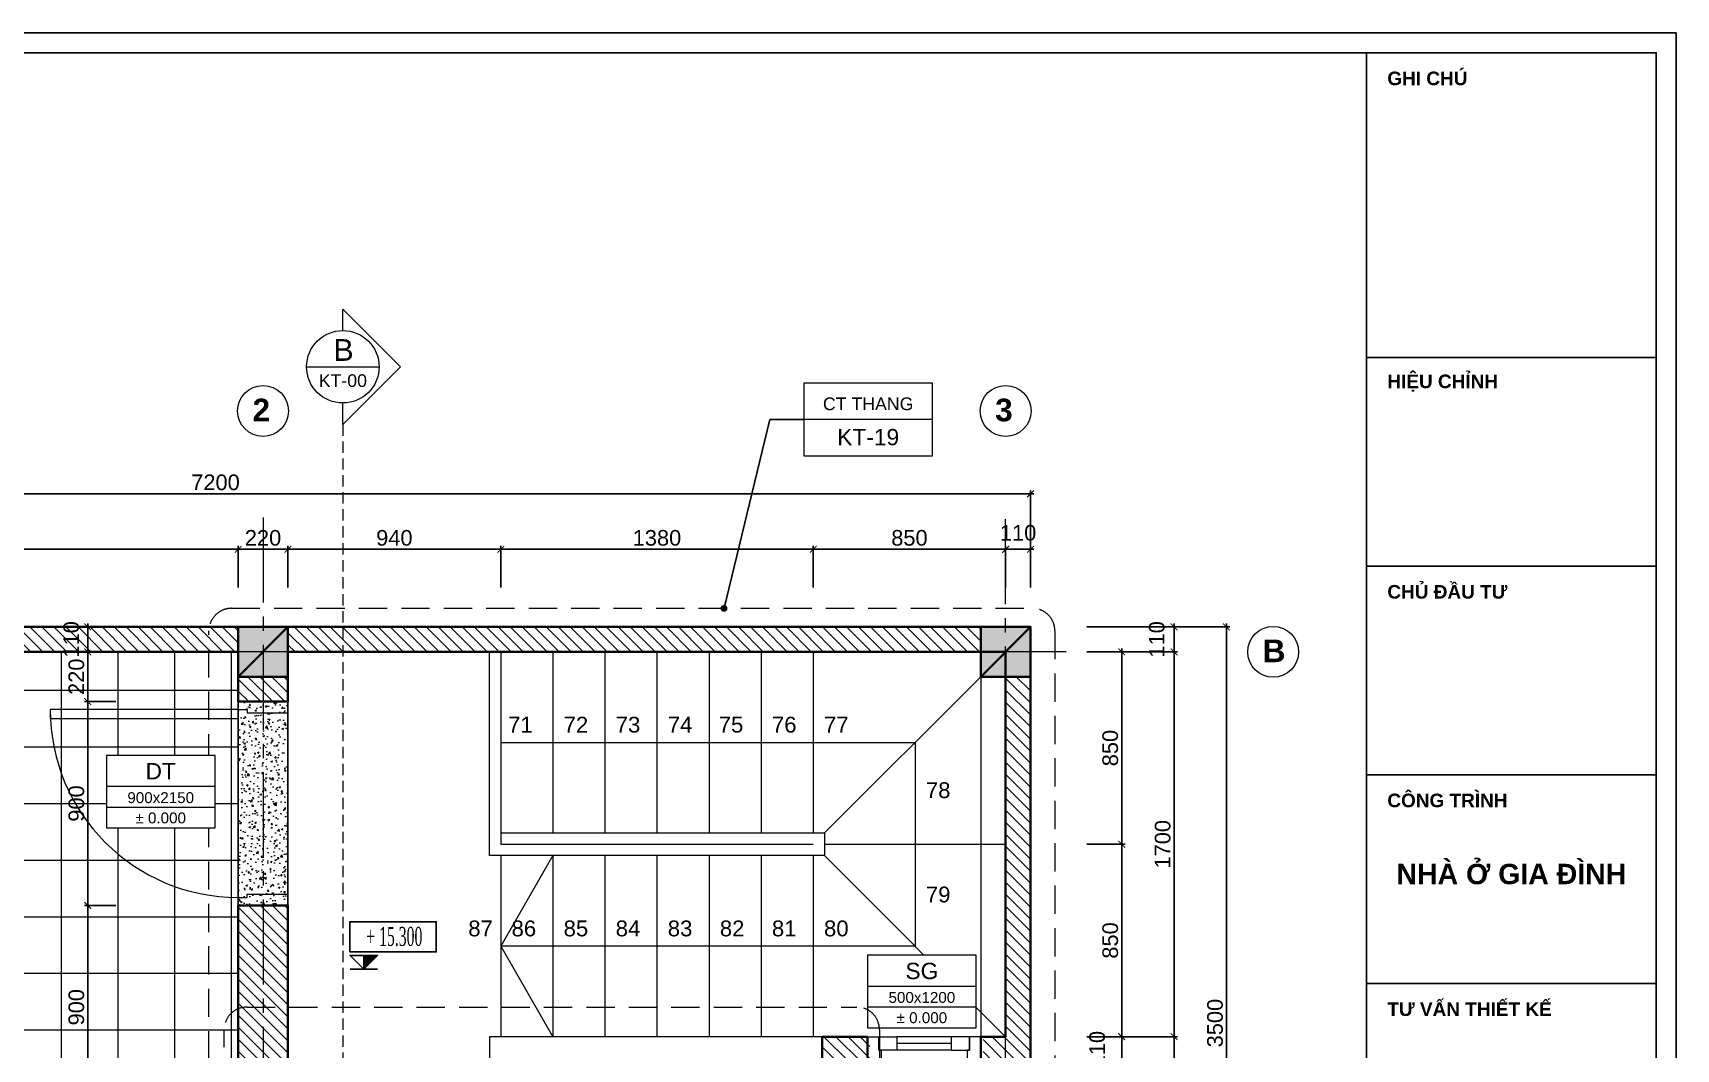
# Model space of a CAD drawing. Header units: millimetres. Extents: x 522695 to 636011, y 461124 to 505319.
# Drawn here: x 579519 to 586777, y 465545 to 470034 of the extents above; entities that cross this region are included whole.
import ezdxf
from ezdxf.enums import TextEntityAlignment as Align

# ---------------------------------------------------------------- set-up
doc = ezdxf.new("R2010")
doc.units = ezdxf.units.MM
doc.header["$LTSCALE"] = 500
doc.header["$MEASUREMENT"] = 0
doc.linetypes.add('CENTER2', pattern=[1.125, 0.75, -0.125, 0.125, -0.125])
doc.linetypes.add('DASHED2', pattern=[0.375, 0.25, -0.125])
doc.layers.get('0').update_dxf_attribs({"linetype": 'CONTINUOUS'})
doc.layers.get('DEFPOINTS').update_dxf_attribs({"color": 250, "linetype": 'CONTINUOUS'})
for name, color, linetype, lineweight in [('DH_CAT', 3, 'CONTINUOUS', 35), ('DH_HATCH', 250, 'CONTINUOUS', 5), ('DH_KHUAT', 149, 'DASHED2', 9), ('DH_KTHUOC', 8, 'CONTINUOUS', 5), ('DH_NOITHAT', 252, 'CONTINUOUS', 9), ('DH_TEXT', 4, 'CONTINUOUS', 13), ('DH_THAY', 4, 'CONTINUOUS', 13), ('DH_TRUC', 251, 'CENTER2', 5), ('TEXT', 3, 'CONTINUOUS', 25)]:
    doc.layers.add(name, color=color, linetype=linetype, lineweight=lineweight)
doc.layers.add('E_Thay', color=33, linetype='CONTINUOUS')
doc.layers.add('IN', color=5, linetype='CONTINUOUS')
doc.styles.add('arial', font='arial.ttf')
doc.styles.add('DH_ARIAL_B', font='arialbd.ttf')
doc.styles.add('DH_KITHUOC', font='arial.ttf')
doc.styles.add('ROMANSssss', font='vntimeh.shx', dxfattribs={"width": 0.55})
doc.dimstyles.new('DH_100s', dxfattribs={"dimtxt": 230, "dimasz": 100, "dimexe": 50, "dimexo": 0, "dimgap": 50, "dimtad": 1, "dimdec": 0, "dimzin": 0, "dimdsep": 46, "dimtxsty": 'DH_KITHUOC', "dimblk1": 'ARCHTICK', "dimblk2": 'ARCHTICK', "dimsah": 1, "dimcen": 90, "dimdle": 50, "dimclrd": 8, "dimclre": 8, "dimclrt": 4, "dimadec": 0, "dimazin": 0, "dimtfac": 100, "dimtdec": 0, "dimtofl": 0, "dimtmove": 2, "dimatfit": 3, "dimldrblk": 'ARCHTICK', "dimfxl": 1, "dimtolj": 2, "dimtzin": 0, "dimarcsym": 0})

# ---------------------------------------------------------------- blocks, each defined once
blk = doc.blocks.new('KHUNGTEN_A3')
at = {"color": 3}
blk.add_lwpolyline([(0, 14850), (21000, 14850), (21000, 0), (0, 0)], close=True, dxfattribs=at)
blk.add_lwpolyline([(380, 14704), (20854, 14704), (20854, 146), (380, 146)], close=True)
for points in [[(18720, 14704), (18720, 146)], [(18720, 12461), (20854, 12461)], [(18720, 10924), (20854, 10924)], [(18720, 9388), (20854, 9388)], [(18720, 7851), (20854, 7851)]]:
    blk.add_lwpolyline(points)
at = {"layer": 'DH_TEXT', "width": 1830.82, "style": 'DH_ARIAL_B'}
for s, insert, char_height, attachment_point in [('GHI CHÚ', (18874, 14514), 100, 4), ('HIỆU CHỈNH', (18874, 12271), 100, 4), ('CHỦ ĐẦU TƯ', (18874, 10734), 100, 4), ('CÔNG TRÌNH', (18874, 9198), 100, 4), ('NHÀ Ở GIA ĐÌNH', (19787, 8656), 150, 5), ('TƯ VẤN THIẾT KẾ', (18874, 7661), 100, 4)]:
    blk.add_mtext(s, dxfattribs=dict(at, insert=insert, char_height=char_height, attachment_point=attachment_point))
blk = doc.blocks.new('*U25')
for p, q in [((-900, 0), (-900, -220)), ((0, 0), (0, -220))]:
    blk.add_line(p, q)
for points in [[(-35, 0), (-35, 830), (-75, 830), (-75, 0)], [(-865, -40), (-850, -40), (-850, -220), (-900, -220), (-900, 0), (-865, 0)], [(-35, -40), (-50, -40), (-50, -220), (0, -220), (0, 0), (-35, 0)]]:
    blk.add_lwpolyline(points, close=True)
at = {"color": 8}
blk.add_arc((-35, 0), 830, 90, 180, dxfattribs=at)
blk = doc.blocks.new('cot220')
at = {"layer": 'DH_HATCH'}
blk.add_hatch(color=256, dxfattribs=at).paths.add_polyline_path([(-110, -110), (110, -110), (110, 110), (-110, 110)])
at = {"layer": 'DH_CAT'}
blk.add_lwpolyline([(-110, -110), (110, -110), (110, 110), (-110, 110)], close=True, dxfattribs=at)
blk.add_lwpolyline([(110, 110), (-110, -110)], dxfattribs=at)
blk = doc.blocks.new('*U24')
for p, q in [((60, -110.4), (440, -110.4)), ((500, -110.4), (500, -220.4))]:
    blk.add_line(p, q)
at = {"color": 8}
for p, q in [((130, -160.4), (370, -160.4)), ((130, -190.4), (370, -190.4)), ((130, -220.4), (370, -220.4))]:
    blk.add_line(p, q, dxfattribs=at)
for points in [[(50, -160.4), (60, -160.4), (60, -110.4), (0, -110.4), (0, -220.4), (50, -220.4)], [(450, -160.4), (440, -160.4), (440, -110.4), (500, -110.4), (500, -220.4), (450, -220.4)]]:
    blk.add_lwpolyline(points, close=True)
for points in [[(50, -160.4), (50, -220.4), (130, -220.4), (130, -160.4)], [(450, -160.4), (450, -220.4), (370, -220.4), (370, -160.4)]]:
    blk.add_lwpolyline(points, close=True, dxfattribs=at)
blk = doc.blocks.new('_ARCHTICK')
at = {"color": 0, "linetype": 'ByBlock', "const_width": 0.15}
blk.add_lwpolyline([(-0.5, -0.5), (0.5, 0.5)], dxfattribs=at)
blk = doc.blocks.new('*D590')
at = {"layer": 'DEFPOINTS', "color": 0, "transparency": 16777216}
for p in [(580425.5, 467752.8), (576945.5, 467584), (580425.5, 467584)]:
    blk.add_point(p, dxfattribs=at)
at = {"layer": 'DH_KTHUOC', "color": 8, "lineweight": -2, "transparency": 16777216}
for p, q in [((576930.5, 467752.8), (580440.5, 467752.8)), ((576945.5, 467584), (576945.5, 467767.8)), ((580425.5, 467584), (580425.5, 467767.8))]:
    blk.add_line(p, q, dxfattribs=at)
at = {"layer": 'DH_KTHUOC', "color": 8, "lineweight": -2, "transparency": 16777216, "xscale": 30, "yscale": 30, "zscale": 30, "rotation": 180}
blk.add_blockref('_ARCHTICK', (576945.5, 467752.8), dxfattribs=at)
at = {"layer": 'DH_KTHUOC', "color": 8, "lineweight": -2, "transparency": 16777216, "xscale": 30, "yscale": 30, "zscale": 30}
blk.add_blockref('_ARCHTICK', (580425.5, 467752.8), dxfattribs=at)
at = {"layer": 'DH_KTHUOC', "color": 4, "transparency": 16777216, "insert": (578685.5, 467803), "char_height": 69, "attachment_point": 5, "style": 'DH_KITHUOC'}
blk.add_mtext('\\A2;3480', dxfattribs=at)
blk = doc.blocks.new('*D591')
at = {"layer": 'DEFPOINTS', "color": 0, "transparency": 16777216}
for p in [(580645.5, 467752.8), (580425.5, 467584), (580645.5, 467584)]:
    blk.add_point(p, dxfattribs=at)
at = {"layer": 'DH_KTHUOC', "color": 8, "lineweight": -2, "transparency": 16777216}
for p, q in [((580410.5, 467752.8), (580660.5, 467752.8)), ((580425.5, 467584), (580425.5, 467767.8)), ((580645.5, 467584), (580645.5, 467767.8))]:
    blk.add_line(p, q, dxfattribs=at)
at = {"layer": 'DH_KTHUOC', "color": 8, "lineweight": -2, "transparency": 16777216, "xscale": 30, "yscale": 30, "zscale": 30, "rotation": 180}
blk.add_blockref('_ARCHTICK', (580425.5, 467752.8), dxfattribs=at)
at = {"layer": 'DH_KTHUOC', "color": 8, "lineweight": -2, "transparency": 16777216, "xscale": 30, "yscale": 30, "zscale": 30}
blk.add_blockref('_ARCHTICK', (580645.5, 467752.8), dxfattribs=at)
at = {"layer": 'DH_KTHUOC', "color": 4, "transparency": 16777216, "insert": (580535.5, 467803), "char_height": 69, "attachment_point": 5, "style": 'DH_KITHUOC'}
blk.add_mtext('\\A2;220', dxfattribs=at)
blk = doc.blocks.new('*D592')
at = {"layer": 'DEFPOINTS', "color": 0, "transparency": 16777216}
for p in [(581585.5, 467752.8), (580645.5, 467584), (581585.5, 467584)]:
    blk.add_point(p, dxfattribs=at)
at = {"layer": 'DH_KTHUOC', "color": 8, "lineweight": -2, "transparency": 16777216}
for p, q in [((580630.5, 467752.8), (581600.5, 467752.8)), ((580645.5, 467584), (580645.5, 467767.8)), ((581585.5, 467584), (581585.5, 467767.8))]:
    blk.add_line(p, q, dxfattribs=at)
at = {"layer": 'DH_KTHUOC', "color": 8, "lineweight": -2, "transparency": 16777216, "xscale": 30, "yscale": 30, "zscale": 30, "rotation": 180}
blk.add_blockref('_ARCHTICK', (580645.5, 467752.8), dxfattribs=at)
at = {"layer": 'DH_KTHUOC', "color": 8, "lineweight": -2, "transparency": 16777216, "xscale": 30, "yscale": 30, "zscale": 30}
blk.add_blockref('_ARCHTICK', (581585.5, 467752.8), dxfattribs=at)
at = {"layer": 'DH_KTHUOC', "color": 4, "transparency": 16777216, "insert": (581115.5, 467803), "char_height": 69, "attachment_point": 5, "style": 'DH_KITHUOC'}
blk.add_mtext('\\A2;940', dxfattribs=at)
blk = doc.blocks.new('*D593')
at = {"layer": 'DEFPOINTS', "color": 0, "transparency": 16777216}
for p in [(582965.5, 467752.8), (581585.5, 467584), (582965.5, 467584)]:
    blk.add_point(p, dxfattribs=at)
at = {"layer": 'DH_KTHUOC', "color": 8, "lineweight": -2, "transparency": 16777216}
for p, q in [((581570.5, 467752.8), (582980.5, 467752.8)), ((581585.5, 467584), (581585.5, 467767.8)), ((582965.5, 467584), (582965.5, 467767.8))]:
    blk.add_line(p, q, dxfattribs=at)
at = {"layer": 'DH_KTHUOC', "color": 8, "lineweight": -2, "transparency": 16777216, "xscale": 30, "yscale": 30, "zscale": 30, "rotation": 180}
blk.add_blockref('_ARCHTICK', (581585.5, 467752.8), dxfattribs=at)
at = {"layer": 'DH_KTHUOC', "color": 8, "lineweight": -2, "transparency": 16777216, "xscale": 30, "yscale": 30, "zscale": 30}
blk.add_blockref('_ARCHTICK', (582965.5, 467752.8), dxfattribs=at)
at = {"layer": 'DH_KTHUOC', "color": 4, "transparency": 16777216, "insert": (582275.5, 467803), "char_height": 69, "attachment_point": 5, "style": 'DH_KITHUOC'}
blk.add_mtext('\\A2;1380', dxfattribs=at)
blk = doc.blocks.new('*D594')
at = {"layer": 'DEFPOINTS', "color": 0, "transparency": 16777216}
for p in [(583815.5, 467752.8), (582965.5, 467584), (583815.5, 467584)]:
    blk.add_point(p, dxfattribs=at)
at = {"layer": 'DH_KTHUOC', "color": 8, "lineweight": -2, "transparency": 16777216}
for p, q in [((582950.5, 467752.8), (583830.5, 467752.8)), ((582965.5, 467584), (582965.5, 467767.8)), ((583815.5, 467584), (583815.5, 467767.8))]:
    blk.add_line(p, q, dxfattribs=at)
at = {"layer": 'DH_KTHUOC', "color": 8, "lineweight": -2, "transparency": 16777216, "xscale": 30, "yscale": 30, "zscale": 30, "rotation": 180}
blk.add_blockref('_ARCHTICK', (582965.5, 467752.8), dxfattribs=at)
at = {"layer": 'DH_KTHUOC', "color": 8, "lineweight": -2, "transparency": 16777216, "xscale": 30, "yscale": 30, "zscale": 30}
blk.add_blockref('_ARCHTICK', (583815.5, 467752.8), dxfattribs=at)
at = {"layer": 'DH_KTHUOC', "color": 4, "transparency": 16777216, "insert": (583390.5, 467803), "char_height": 69, "attachment_point": 5, "style": 'DH_KITHUOC'}
blk.add_mtext('\\A2;850', dxfattribs=at)
blk = doc.blocks.new('*D595')
at = {"layer": 'DEFPOINTS', "color": 0, "transparency": 16777216}
for p in [(583925.5, 467752.8), (583815.5, 467584), (583925.5, 467584)]:
    blk.add_point(p, dxfattribs=at)
at = {"layer": 'DH_KTHUOC', "color": 8, "lineweight": -2, "transparency": 16777216}
for p, q in [((583800.5, 467752.8), (583940.5, 467752.8)), ((583815.5, 467584), (583815.5, 467767.8)), ((583925.5, 467584), (583925.5, 467767.8))]:
    blk.add_line(p, q, dxfattribs=at)
at = {"layer": 'DH_KTHUOC', "color": 8, "lineweight": -2, "transparency": 16777216, "xscale": 30, "yscale": 30, "zscale": 30, "rotation": 180}
blk.add_blockref('_ARCHTICK', (583815.5, 467752.8), dxfattribs=at)
at = {"layer": 'DH_KTHUOC', "color": 8, "lineweight": -2, "transparency": 16777216, "xscale": 30, "yscale": 30, "zscale": 30}
blk.add_blockref('_ARCHTICK', (583925.5, 467752.8), dxfattribs=at)
at = {"layer": 'DH_KTHUOC', "color": 4, "transparency": 16777216, "insert": (583870.5, 467825.5), "char_height": 69, "attachment_point": 5, "style": 'DH_KITHUOC'}
blk.add_mtext('\\A2;110', dxfattribs=at)
blk = doc.blocks.new('*D596')
at = {"layer": 'DEFPOINTS', "color": 0, "transparency": 16777216}
for p in [(583925.5, 467998.1), (576725.5, 467584), (583925.5, 467584)]:
    blk.add_point(p, dxfattribs=at)
at = {"layer": 'DH_KTHUOC', "color": 8, "lineweight": -2, "transparency": 16777216}
for p, q in [((576725.5, 467584), (576725.5, 468013.1)), ((583925.5, 467584), (583925.5, 468013.1)), ((576710.5, 467998.1), (583940.5, 467998.1))]:
    blk.add_line(p, q, dxfattribs=at)
at = {"layer": 'DH_KTHUOC', "color": 8, "lineweight": -2, "transparency": 16777216, "xscale": 30, "yscale": 30, "zscale": 30, "rotation": 180}
blk.add_blockref('_ARCHTICK', (576725.5, 467998.1), dxfattribs=at)
at = {"layer": 'DH_KTHUOC', "color": 8, "lineweight": -2, "transparency": 16777216, "xscale": 30, "yscale": 30, "zscale": 30}
blk.add_blockref('_ARCHTICK', (583925.5, 467998.1), dxfattribs=at)
at = {"layer": 'DH_KTHUOC', "color": 4, "transparency": 16777216, "insert": (580325.5, 468048.3), "char_height": 69, "attachment_point": 5, "style": 'DH_KITHUOC'}
blk.add_mtext('\\A2;7200', dxfattribs=at)
blk = doc.blocks.new('*D601')
at = {"layer": 'DEFPOINTS', "color": 0, "transparency": 16777216}
for p in [(584173.7, 465599.8), (584328, 465599.8), (584173.7, 465489.8)]:
    blk.add_point(p, dxfattribs=at)
at = {"layer": 'DH_KTHUOC', "color": 8, "lineweight": -2, "transparency": 16777216}
for p, q in [((584328, 465474.8), (584328, 465614.8)), ((584173.7, 465599.8), (584343, 465599.8)), ((584173.7, 465489.8), (584343, 465489.8))]:
    blk.add_line(p, q, dxfattribs=at)
at = {"layer": 'DH_KTHUOC', "color": 8, "lineweight": -2, "transparency": 16777216, "xscale": 30, "yscale": 30, "zscale": 30}
for p, rotation in [((584328, 465599.8), 90), ((584328, 465489.8), 270)]:
    blk.add_blockref('_ARCHTICK', p, dxfattribs=dict(at, rotation=rotation))
at = {"layer": 'DH_KTHUOC', "color": 4, "transparency": 16777216, "insert": (584219.8, 465544.8), "char_height": 69, "attachment_point": 5, "rotation": 90, "style": 'DH_KITHUOC'}
blk.add_mtext('\\A2;110', dxfattribs=at)
blk = doc.blocks.new('*D602')
at = {"layer": 'DEFPOINTS', "color": 0, "transparency": 16777216}
for p in [(584173.7, 467299.8), (584559.4, 467299.8), (584173.7, 465599.8)]:
    blk.add_point(p, dxfattribs=at)
at = {"layer": 'DH_KTHUOC', "color": 8, "lineweight": -2, "transparency": 16777216}
for p, q in [((584173.7, 467299.8), (584574.4, 467299.8)), ((584559.4, 465584.8), (584559.4, 467314.8)), ((584173.7, 465599.8), (584574.4, 465599.8))]:
    blk.add_line(p, q, dxfattribs=at)
at = {"layer": 'DH_KTHUOC', "color": 8, "lineweight": -2, "transparency": 16777216, "xscale": 30, "yscale": 30, "zscale": 30}
for p, rotation in [((584559.4, 467299.8), 90), ((584559.4, 465599.8), 270)]:
    blk.add_blockref('_ARCHTICK', p, dxfattribs=dict(at, rotation=rotation))
at = {"layer": 'DH_KTHUOC', "color": 4, "transparency": 16777216, "insert": (584509.1, 466449.8), "char_height": 69, "attachment_point": 5, "rotation": 90, "style": 'DH_KITHUOC'}
blk.add_mtext('\\A2;1700', dxfattribs=at)
blk = doc.blocks.new('*D603')
at = {"layer": 'DEFPOINTS', "color": 0, "transparency": 16777216}
for p in [(584173.7, 467409.8), (584559.4, 467409.8), (584173.7, 467299.8)]:
    blk.add_point(p, dxfattribs=at)
at = {"layer": 'DH_KTHUOC', "color": 8, "lineweight": -2, "transparency": 16777216}
for p, q in [((584559.4, 467284.8), (584559.4, 467424.8)), ((584173.7, 467409.8), (584574.4, 467409.8)), ((584173.7, 467299.8), (584574.4, 467299.8))]:
    blk.add_line(p, q, dxfattribs=at)
at = {"layer": 'DH_KTHUOC', "color": 8, "lineweight": -2, "transparency": 16777216, "xscale": 30, "yscale": 30, "zscale": 30}
for p, rotation in [((584559.4, 467409.8), 90), ((584559.4, 467299.8), 270)]:
    blk.add_blockref('_ARCHTICK', p, dxfattribs=dict(at, rotation=rotation))
at = {"layer": 'DH_KTHUOC', "color": 4, "transparency": 16777216, "insert": (584483.1, 467354.8), "char_height": 69, "attachment_point": 5, "rotation": 90, "style": 'DH_KITHUOC'}
blk.add_mtext('\\A2;110', dxfattribs=at)
blk = doc.blocks.new('*D604')
at = {"layer": 'DEFPOINTS', "color": 0, "transparency": 16777216}
for p in [(584173.7, 467299.8), (584173.7, 466449.8), (584328, 466449.8)]:
    blk.add_point(p, dxfattribs=at)
at = {"layer": 'DH_KTHUOC', "color": 8, "lineweight": -2, "transparency": 16777216}
for p, q in [((584173.7, 467299.8), (584343, 467299.8)), ((584328, 467314.8), (584328, 466434.8)), ((584173.7, 466449.8), (584343, 466449.8))]:
    blk.add_line(p, q, dxfattribs=at)
at = {"layer": 'DH_KTHUOC', "color": 8, "lineweight": -2, "transparency": 16777216, "xscale": 30, "yscale": 30, "zscale": 30}
for p, rotation in [((584328, 467299.8), 90), ((584328, 466449.8), 270)]:
    blk.add_blockref('_ARCHTICK', p, dxfattribs=dict(at, rotation=rotation))
at = {"layer": 'DH_KTHUOC', "color": 4, "transparency": 16777216, "insert": (584277.7, 466874.8), "char_height": 69, "attachment_point": 5, "rotation": 90, "style": 'DH_KITHUOC'}
blk.add_mtext('\\A2;850', dxfattribs=at)
blk = doc.blocks.new('*D605')
at = {"layer": 'DEFPOINTS', "color": 0, "transparency": 16777216}
for p in [(584173.7, 466449.8), (584173.7, 465599.8), (584328, 465599.8)]:
    blk.add_point(p, dxfattribs=at)
at = {"layer": 'DH_KTHUOC', "color": 8, "lineweight": -2, "transparency": 16777216}
for p, q in [((584173.7, 466449.8), (584343, 466449.8)), ((584328, 466464.8), (584328, 465584.8)), ((584173.7, 465599.8), (584343, 465599.8))]:
    blk.add_line(p, q, dxfattribs=at)
at = {"layer": 'DH_KTHUOC', "color": 8, "lineweight": -2, "transparency": 16777216, "xscale": 30, "yscale": 30, "zscale": 30}
for p, rotation in [((584328, 466449.8), 90), ((584328, 465599.8), 270)]:
    blk.add_blockref('_ARCHTICK', p, dxfattribs=dict(at, rotation=rotation))
at = {"layer": 'DH_KTHUOC', "color": 4, "transparency": 16777216, "insert": (584277.7, 466024.8), "char_height": 69, "attachment_point": 5, "rotation": 90, "style": 'DH_KITHUOC'}
blk.add_mtext('\\A2;850', dxfattribs=at)
blk = doc.blocks.new('*D606')
at = {"layer": 'DEFPOINTS', "color": 0, "transparency": 16777216}
for p in [(584173.7, 465599.8), (584173.7, 464019.8), (584559.4, 464019.8)]:
    blk.add_point(p, dxfattribs=at)
at = {"layer": 'DH_KTHUOC', "color": 8, "lineweight": -2, "transparency": 16777216}
for p, q in [((584559.4, 465614.8), (584559.4, 464004.8)), ((584173.7, 465599.8), (584574.4, 465599.8)), ((584173.7, 464019.8), (584574.4, 464019.8))]:
    blk.add_line(p, q, dxfattribs=at)
at = {"layer": 'DH_KTHUOC', "color": 8, "lineweight": -2, "transparency": 16777216, "xscale": 30, "yscale": 30, "zscale": 30}
for p, rotation in [((584559.4, 465599.8), 90), ((584559.4, 464019.8), 270)]:
    blk.add_blockref('_ARCHTICK', p, dxfattribs=dict(at, rotation=rotation))
at = {"layer": 'DH_KTHUOC', "color": 4, "transparency": 16777216, "insert": (584509.1, 464809.8), "char_height": 69, "attachment_point": 5, "rotation": 90, "style": 'DH_KITHUOC'}
blk.add_mtext('\\A2;1580', dxfattribs=at)
blk = doc.blocks.new('*D607')
at = {"layer": 'DEFPOINTS', "color": 0, "transparency": 16777216}
for p in [(584173.7, 467409.8), (584790.8, 467409.8), (584173.7, 463909.8)]:
    blk.add_point(p, dxfattribs=at)
at = {"layer": 'DH_KTHUOC', "color": 8, "lineweight": -2, "transparency": 16777216}
for p, q in [((584790.8, 463894.8), (584790.8, 467424.8)), ((584173.7, 467409.8), (584805.8, 467409.8)), ((584173.7, 463909.8), (584805.8, 463909.8))]:
    blk.add_line(p, q, dxfattribs=at)
at = {"layer": 'DH_KTHUOC', "color": 8, "lineweight": -2, "transparency": 16777216, "xscale": 30, "yscale": 30, "zscale": 30}
for p, rotation in [((584790.8, 467409.8), 90), ((584790.8, 463909.8), 270)]:
    blk.add_blockref('_ARCHTICK', p, dxfattribs=dict(at, rotation=rotation))
at = {"layer": 'DH_KTHUOC', "color": 4, "transparency": 16777216, "insert": (584740.5, 465659.8), "char_height": 69, "attachment_point": 5, "rotation": 90, "style": 'DH_KITHUOC'}
blk.add_mtext('\\A2;3500', dxfattribs=at)
blk = doc.blocks.new('*U212')
at = {"color": 8}
for points in [[(0, 518.2), (0, 636.4), (318.2, 318.2), (0, 0), (0, 118.2)], [(-200, 318.2), (200, 318.2)], [(0, -7111.6), (0, -6993.4), (318.2, -7311.6), (0, -7629.8), (0, -7511.6)], [(-200, -7311.6), (200, -7311.6)]]:
    blk.add_lwpolyline(points, dxfattribs=at)
for centre in [(0, 318.2), (0, -7311.6)]:
    blk.add_circle(centre, 200, dxfattribs=at)
at = {"layer": 'DH_KHUAT', "color": 250, "linetype": 'DASHED2', "ltscale": 0.5}
blk.add_lwpolyline([(0, 0), (0, -7111.6)], dxfattribs=at)
at = {"style": 'arial'}
for p in [(4.1, 410.9), (4.1, -7218.9)]:
    blk.add_text('B', height=120, dxfattribs=at).set_placement(p, align=Align.MIDDLE_CENTER)
for p in [(0, 185.6), (0, -7444.2)]:
    blk.add_attdef('KYHIEU', text='', height=70, dxfattribs=at).set_placement(p, align=Align.BOTTOM_CENTER)
blk = doc.blocks.new('*D672')
at = {"layer": 'DEFPOINTS', "color": 0, "transparency": 16777216}
for p in [(579761.3, 466179.8), (579885.3, 466179.8), (579885.3, 465279.8)]:
    blk.add_point(p, dxfattribs=at)
at = {"layer": 'DH_KTHUOC', "color": 8, "lineweight": -2, "transparency": 16777216}
for p, q in [((579761.3, 465264.8), (579761.3, 466194.8)), ((579885.3, 466179.8), (579746.3, 466179.8)), ((579885.3, 465279.8), (579746.3, 465279.8))]:
    blk.add_line(p, q, dxfattribs=at)
at = {"layer": 'DH_KTHUOC', "color": 8, "lineweight": -2, "transparency": 16777216, "xscale": 30, "yscale": 30, "zscale": 30}
for p, rotation in [((579761.3, 466179.8), 90), ((579761.3, 465279.8), 270)]:
    blk.add_blockref('_ARCHTICK', p, dxfattribs=dict(at, rotation=rotation))
at = {"layer": 'DH_KTHUOC', "color": 4, "transparency": 16777216, "insert": (579711, 465729.8), "char_height": 69, "attachment_point": 5, "rotation": 90, "style": 'DH_KITHUOC'}
blk.add_mtext('\\A2;900', dxfattribs=at)
blk = doc.blocks.new('*D673')
at = {"layer": 'DEFPOINTS', "color": 0, "transparency": 16777216}
for p in [(579761.3, 467079.8), (579885.3, 467079.8), (579885.3, 466179.8)]:
    blk.add_point(p, dxfattribs=at)
at = {"layer": 'DH_KTHUOC', "color": 8, "lineweight": -2, "transparency": 16777216}
for p, q in [((579885.3, 467079.8), (579746.3, 467079.8)), ((579761.3, 466164.8), (579761.3, 467094.8)), ((579885.3, 466179.8), (579746.3, 466179.8))]:
    blk.add_line(p, q, dxfattribs=at)
at = {"layer": 'DH_KTHUOC', "color": 8, "lineweight": -2, "transparency": 16777216, "xscale": 30, "yscale": 30, "zscale": 30}
for p, rotation in [((579761.3, 467079.8), 90), ((579761.3, 466179.8), 270)]:
    blk.add_blockref('_ARCHTICK', p, dxfattribs=dict(at, rotation=rotation))
at = {"layer": 'DH_KTHUOC', "color": 4, "transparency": 16777216, "insert": (579711, 466629.8), "char_height": 69, "attachment_point": 5, "rotation": 90, "style": 'DH_KITHUOC'}
blk.add_mtext('\\A2;900', dxfattribs=at)
blk = doc.blocks.new('*D674')
at = {"layer": 'DEFPOINTS', "color": 0, "transparency": 16777216}
for p in [(579761.3, 467299.8), (579885.3, 467299.8), (579885.3, 467079.8)]:
    blk.add_point(p, dxfattribs=at)
at = {"layer": 'DH_KTHUOC', "color": 8, "lineweight": -2, "transparency": 16777216}
for p, q in [((579885.3, 467299.8), (579746.3, 467299.8)), ((579761.3, 467064.8), (579761.3, 467314.8)), ((579885.3, 467079.8), (579746.3, 467079.8))]:
    blk.add_line(p, q, dxfattribs=at)
at = {"layer": 'DH_KTHUOC', "color": 8, "lineweight": -2, "transparency": 16777216, "xscale": 30, "yscale": 30, "zscale": 30}
for p, rotation in [((579761.3, 467299.8), 90), ((579761.3, 467079.8), 270)]:
    blk.add_blockref('_ARCHTICK', p, dxfattribs=dict(at, rotation=rotation))
at = {"layer": 'DH_KTHUOC', "color": 4, "transparency": 16777216, "insert": (579711, 467189.8), "char_height": 69, "attachment_point": 5, "rotation": 90, "style": 'DH_KITHUOC'}
blk.add_mtext('\\A2;220', dxfattribs=at)
blk = doc.blocks.new('*D675')
at = {"layer": 'DEFPOINTS', "color": 0, "transparency": 16777216}
for p in [(579761.3, 467409.8), (579885.3, 467409.8), (579885.3, 467299.8)]:
    blk.add_point(p, dxfattribs=at)
at = {"layer": 'DH_KTHUOC', "color": 8, "lineweight": -2, "transparency": 16777216}
for p, q in [((579761.3, 467284.8), (579761.3, 467424.8)), ((579885.3, 467409.8), (579746.3, 467409.8)), ((579885.3, 467299.8), (579746.3, 467299.8))]:
    blk.add_line(p, q, dxfattribs=at)
at = {"layer": 'DH_KTHUOC', "color": 8, "lineweight": -2, "transparency": 16777216, "xscale": 30, "yscale": 30, "zscale": 30}
for p, rotation in [((579761.3, 467409.8), 90), ((579761.3, 467299.8), 270)]:
    blk.add_blockref('_ARCHTICK', p, dxfattribs=dict(at, rotation=rotation))
at = {"layer": 'DH_KTHUOC', "color": 4, "transparency": 16777216, "insert": (579688.5, 467354.8), "char_height": 69, "attachment_point": 5, "rotation": 90, "style": 'DH_KITHUOC'}
blk.add_mtext('\\A2;110', dxfattribs=at)
blk = doc.blocks.new('CHITIET')
blk.add_wipeout([(711.8, 400), (0, 400), (0, 0), (711.8, 0)]).dxf.layer = 'DH_KTHUOC'
at = {"layer": 'DH_KTHUOC'}
blk.add_lwpolyline([(0, 0), (711.8, 0), (711.8, 400), (0, 400)], close=True, dxfattribs=at)
blk.add_lwpolyline([(711.8, 200), (0, 200)], dxfattribs=at)
at = {"layer": 'DH_KTHUOC', "style": 'arial'}
for tag, height, p in [('CHITIET', 70, (355.9, 251.6)), ('BANVE', 90, (355.9, 57.7))]:
    blk.add_attdef(tag, text='', height=height, dxfattribs=at).set_placement(p, align=Align.CENTER)
blk = doc.blocks.new('CUA')
blk.add_wipeout([(0, 400), (600, 400), (600, 0), (0, 0)]).dxf.layer = 'DH_KTHUOC'
at = {"layer": 'DH_KTHUOC'}
blk.add_lwpolyline([(0, 0), (600, 0), (600, 400), (0, 400)], close=True, dxfattribs=at)
for points in [[(0, 230), (600, 230)], [(0, 115), (600, 115)]]:
    blk.add_lwpolyline(points, dxfattribs=at)
at = {"layer": 'DH_KTHUOC', "style": 'arial'}
for tag, height, p in [('CUA', 90, (300, 268.6)), ('KICHTHUOC', 60, (300, 137.4)), ('COS', 60, (300, 25.5))]:
    blk.add_attdef(tag, text='', height=height, dxfattribs=at).set_placement(p, align=Align.CENTER)
blk = doc.blocks.new('CosSan')
at = {"lineweight": 25}
blk.add_hatch(color=8, dxfattribs=at).paths.add_polyline_path([(160, 160), (0, 160), (0, 0)])
at = {"color": 8, "lineweight": 25}
for p, q in [((-160, 0), (160, 0)), ((0, 0), (0, 160))]:
    blk.add_line(p, q, dxfattribs=at)
blk.add_lwpolyline([(0, 0), (-160, 160), (160, 160)], close=True, dxfattribs=at)
at = {"color": 8}
blk.add_wipeout([(-161, 550), (-161, 200), (839, 200), (839, 550)], dxfattribs=at).dxf.layer = 'E_Thay'
at = {"color": 8, "lineweight": 25}
blk.add_lwpolyline([(-161, 200), (839, 200), (839, 550), (-161, 550)], close=True, dxfattribs=at)
at = {"layer": 'E_Thay', "color": 8, "lineweight": 25}
blk.add_line((-160, 160), (160, 160), dxfattribs=at)
at = {"style": 'ROMANSssss', "width": 0.55}
blk.add_attdef('%%P0,000', text='', height=220, dxfattribs=at).set_placement((353, 271), align=Align.CENTER)

msp = doc.modelspace()

# ---------------------------------------------------------------- hatches: boundary and pattern name
at = {"layer": 'DH_HATCH'}
h = msp.add_hatch(dxfattribs=at)
h.set_pattern_fill('ANSI31', color=256, scale=300, style=0)
h.set_pattern_definition([(315, (1021890.382, -92973.004), (26.5165043, 26.5165043), [])])
h.paths.add_polyline_path([(576145.5, 467189.8), (576145.5, 467299.8), (575925.5, 467299.8), (575925.5, 467189.8)])
h.paths.add_polyline_path([(576725.5, 467189.8), (576725.5, 467299.8), (576145.5, 467299.8), (576145.5, 467189.8)])
h.paths.add_polyline_path([(576725.5, 467409.8), (575925.5, 467409.8), (575925.5, 467299.8), (576725.5, 467299.8)])
h.paths.add_polyline_path([(580425.5, 467409.8), (576945.5, 467409.8), (576945.5, 467299.8), (580425.5, 467299.8)])
h.paths.add_polyline_path([(580645.5, 466179.8), (580425.5, 466179.8), (580425.5, 465289.8), (580645.5, 465289.8)])
h.paths.add_polyline_path([(580645.5, 467189.8), (580425.5, 467189.8), (580425.5, 467079.8), (580645.5, 467079.8)])
h.paths.add_polyline_path([(583705.5, 467409.8), (580645.5, 467409.8), (580645.5, 467299.8), (583705.5, 467299.8)])
h.paths.add_polyline_path([(583925.5, 467189.8), (583815.5, 467189.8), (583815.5, 465599.8), (583715.5, 465599.8), (583715.5, 465489.8), (583815.5, 465489.8), (583815.5, 464129.8), (583925.5, 464129.8)])
h.paths.add_polyline_path([(583215.5, 465599.8), (583005.5, 465599.8), (583005.5, 465289.8), (583115.5, 465289.8), (583115.5, 465489.8), (583215.5, 465489.8)])
h.paths.add_polyline_path([(583705.5, 464019.8), (583115.5, 464019.8), (583115.5, 464489.8), (583005.5, 464489.8), (583005.5, 464019.8), (580645.5, 464019.8), (580645.5, 463909.8), (583705.5, 463909.8)])
h.paths.add_polyline_path([(580425.5, 464129.8), (579425.5, 464129.8), (579425.5, 463909.8), (580425.5, 463909.8)])
h.paths.add_polyline_path([(580645.5, 464489.8), (580425.5, 464489.8), (580425.5, 464129.8), (580645.5, 464129.8)])
h = msp.add_hatch(dxfattribs=at)
h.set_pattern_fill('NET', color=256, scale=2000, style=0)
h.set_pattern_definition([(0, (576145.54, 464129.78), (0, 250), []), (90, (576145.54, 464129.78), (-250, 2e-14), [])])
h.paths.add_polyline_path([(576725.5, 467189.8), (576145.5, 467189.8), (576145.5, 464129.8), (580425.5, 464129.8), (580425.5, 467299.8), (576725.5, 467299.8)])
h = msp.add_hatch(dxfattribs=at)
h.set_pattern_fill('AR-CONC', color=256, scale=10, style=0)
h.set_pattern_definition([(50, (580425.54, 466179.775), (71.726, -6.2752), [7.5, -82.5]), (355, (580425.54, 466179.775), (-13.875, 75.219), [6, -66]), (100.451, (580431.52, 466179.25), (57.851, 68.944), [6.374, -70.114]), (46.184, (580425.54, 466199.775), (106.724, -16.552), [11.25, -123.75]), (96.636, (580434.44, 466198.4), (93.466, 97.412), [9.561, -105.171]), (351.184, (580425.54, 466199.78), (93.466, 97.412), [9, -99]), (21, (580435.54, 466194.775), (59.6907, -40.262), [7.5, -82.5]), (326, (580435.54, 466194.775), (24.3315, 72.515), [6, -66]), (71.451, (580440.52, 466191.42), (84.022, 32.253), [6.374, -70.114]), (37.5, (580425.542, 466179.775), (1.216, 33.2894), [0, -65.2, 0, -67, 0, -66.25]), (7.5, (580425.542, 466179.775), (26.307, 39.4412), [0, -38.2, 0, -63.7, 0, -25.25]), (327.5, (580403.242, 466179.775), (53.38224, -2.2555), [0, -25, 0, -78, 0, -103.5]), (317.5, (580393.242, 466179.775), (58.3186, 10.0105), [0, -32.5, 0, -51.8, 0, -73.5])])
h.paths.add_polyline_path([(580425.5, 467079.8), (580645.5, 467079.8), (580645.5, 466179.8), (580425.5, 466179.8)])

# ---------------------------------------------------------------- linework, layer by layer
at = {"layer": 'DH_CAT'}
for points in [[(575925.5, 467409.8), (583925.5, 467409.8), (583925.5, 463909.8), (579425.5, 463909.8)], [(576725.5, 467299.8), (580425.5, 467299.8)], [(580645.5, 467299.8), (583815.5, 467299.8), (583815.5, 465599.8)], [(580645.5, 467189.8), (580645.5, 467079.8), (580425.5, 467079.8), (580425.5, 467189.8)], [(580645.5, 465279.8), (580645.5, 466179.8), (580425.5, 466179.8), (580425.5, 465279.8)], [(583005.5, 465289.8), (583005.5, 465599.8)], [(583005.5, 465599.8), (583205.5, 465599.8)], [(583205.5, 465489.8), (583205.5, 465599.8)], [(583815.5, 465599.8), (583705.5, 465599.8)], [(583705.5, 465489.8), (583705.5, 465599.8)]]:
    msp.add_lwpolyline(points, dxfattribs=at)
at = {"layer": 'DH_HATCH'}
for points in [[(576145.5, 467299.8), (580425.5, 467299.8), (580425.5, 464129.8), (576145.5, 464129.8)], [(580425.5, 467079.8), (580645.5, 467079.8), (580645.5, 466179.8), (580425.5, 466179.8)]]:
    msp.add_lwpolyline(points, close=True, dxfattribs=at)
at = {"layer": 'DH_KTHUOC', "linetype": 'DASHED2'}
msp.add_lwpolyline([(580396.4, 467492.1), (583933.1, 467492.1, -0.414214), (584033.1, 467392.1), (584033.1, 465499.3, -0.414214), (583933.1, 465399.3), (580396.4, 465399.3, -0.414214), (580296.4, 465499.3), (580296.4, 467392.1, -0.414214)], format="xyb", close=True, dxfattribs=at)
at = {"layer": 'DH_KTHUOC'}
for points in [[(580425.5, 466179.8), (580425.5, 467079.8)], [(580645.5, 466179.8), (580645.5, 467079.8)], [(581585.5, 466899.8), (583415.5, 466899.8), (583415.5, 465999.8), (581585.5, 465999.8)], [(581815.5, 466399.8), (581585.5, 465999.8), (581815.5, 465599.8)]]:
    msp.add_lwpolyline(points, dxfattribs=at)
at = {"layer": 'DH_THAY'}
msp.add_line((581585.5, 466449.8), (582965.5, 466449.8), dxfattribs=at)
for points in [[(581585.5, 466499.8), (583015.5, 466499.8), (583015.5, 466399.8), (581535.5, 466399.8), (581535.5, 467299.8)], [(581585.5, 467299.8), (581585.5, 466449.8)], [(581815.5, 467299.8), (581815.5, 466499.8)], [(582045.5, 467299.8), (582045.5, 466499.8)], [(582275.5, 467299.8), (582275.5, 466499.8)], [(582505.5, 467299.8), (582505.5, 466499.8)], [(582735.5, 467299.8), (582735.5, 466499.8)], [(582965.5, 467299.8), (582965.5, 466499.8)], [(583015.5, 466499.8), (583705.5, 467189.8)], [(583015.5, 466449.8), (583815.5, 466449.8)], [(581585.5, 466399.8), (581585.5, 465599.8)], [(581815.5, 466399.8), (581815.5, 465599.8)], [(582045.5, 466399.8), (582045.5, 465599.8)], [(582275.5, 466399.8), (582275.5, 465599.8)], [(582505.5, 466399.8), (582505.5, 465599.8)], [(582735.5, 466399.8), (582735.5, 465599.8)], [(582965.5, 466399.8), (582965.5, 465599.8)], [(583015.5, 466399.8), (583815.5, 465599.8)], [(583005.5, 465599.8), (581535.5, 465599.8)], [(581535.5, 465599.8), (581535.5, 465489.8)]]:
    msp.add_lwpolyline(points, dxfattribs=at)
for centre in [(580535.5, 468363.9), (583815.5, 468363.9), (584997.1, 467299.8)]:
    msp.add_circle(centre, 112.5, dxfattribs=at)
at = {"layer": 'DH_TRUC'}
for p, q in [((580535.5, 467892.9), (580535.5, 463572.9)), ((583815.5, 463572.9), (583815.5, 467892.9)), ((584082.1, 467299.8), (575595.4, 467299.8))]:
    msp.add_line(p, q, dxfattribs=at)

# ---------------------------------------------------------------- block references
at = {"xscale": 0.6000000000058208, "yscale": 0.6000000000058208, "zscale": 0.6000000000058208}
msp.add_blockref('KHUNGTEN_A3', (574177, 461124.2), dxfattribs=at)
at = {"layer": 'DH_CAT'}
for p in [(580535.5, 467299.8), (583815.5, 467299.8)]:
    msp.add_blockref('cot220', p, dxfattribs=at)
at = {"layer": 'DH_NOITHAT'}
for name, p, rotation in [('*U25', (580425.5, 467079.8), 90), ('*U24', (583705.5, 465379.4), 180)]:
    msp.add_blockref(name, p, dxfattribs=dict(at, rotation=rotation))
at = {"layer": 'DH_THAY'}
ref = msp.add_blockref('*U212', (580888, 468304.6), dxfattribs=dict(at, xscale=0.8, yscale=0.8, zscale=0.8))
ref.add_attrib('KYHIEU', 'KT-00', dxfattribs={"layer": '0', "height": 56, "style": 'arial'}).set_placement((580888, 462349.2), align=Align.BOTTOM_CENTER)
ref.add_attrib('KYHIEU', 'KT-00', dxfattribs={"layer": '0', "height": 56, "style": 'arial'}).set_placement((580888, 468453.1), align=Align.BOTTOM_CENTER)

# ---------------------------------------------------------------- texts
at = {"layer": 'DH_TEXT'}
for s, height, style, p in [('2', 100, 'DH_ARIAL_B', (580489, 468318.4)), ('3', 100, 'DH_ARIAL_B', (583769, 468318.4)), ('B', 100, 'DH_ARIAL_B', (584950.5, 467254.2)), ('71', 70, 'arial', (581617.6, 466943.1)), ('72', 70, 'arial', (581863.1, 466943.1)), ('73', 70, 'arial', (582093.1, 466943.1)), ('74', 70, 'arial', (582323.1, 466943.1)), ('75', 70, 'arial', (582548.1, 466943.1)), ('76', 70, 'arial', (582783.1, 466943.1)), ('77', 70, 'arial', (583013.1, 466943.1)), ('78', 70, 'arial', (583463.1, 466653.8)), ('79', 70, 'arial', (583463.1, 466192.8)), ('87', 70, 'arial', (581442, 466043.1)), ('86', 70, 'arial', (581633.1, 466043.1)), ('85', 70, 'arial', (581863.1, 466043.1)), ('84', 70, 'arial', (582093.1, 466043.1)), ('83', 70, 'arial', (582323.1, 466043.1)), ('82', 70, 'arial', (582553.1, 466043.1)), ('81', 70, 'arial', (582783.1, 466043.1)), ('80', 70, 'arial', (583013.1, 466043.1))]:
    msp.add_text(s, height=height, dxfattribs=dict(at, style=style)).set_placement(p)

# ---------------------------------------------------------------- dimensions: what is measured, and where the dimension line sits
at = {"layer": 'DH_KTHUOC'}
for base, p1, p2, picture, middle in [((583925.5, 467998.1), (576725.5, 467584), (583925.5, 467584), '*D596', (580325.5, 468048.3)), ((583925.5, 467752.8), (583815.5, 467584), (583925.5, 467584), '*D595', (583870.5, 467825.5)), ((580425.5, 467752.8), (576945.5, 467584), (580425.5, 467584), '*D590', (578685.5, 467803)), ((580645.5, 467752.8), (580425.5, 467584), (580645.5, 467584), '*D591', (580535.5, 467803)), ((581585.5, 467752.8), (580645.5, 467584), (581585.5, 467584), '*D592', (581115.5, 467803)), ((582965.5, 467752.8), (581585.5, 467584), (582965.5, 467584), '*D593', (582275.5, 467803)), ((583815.5, 467752.8), (582965.5, 467584), (583815.5, 467584), '*D594', (583390.5, 467803))]:
    dim = msp.add_linear_dim(base=base, p1=p1, p2=p2, dimstyle='DH_100s', override={"dimscale": 0.3, "dimarcsym": 2}, dxfattribs=at)
    dim.commit()
    dim.dimension.update_dxf_attribs({"geometry": picture, "text_midpoint": middle})
for base, p1, p2, picture, middle in [((579761.3, 467409.8), (579885.3, 467299.8), (579885.3, 467409.8), '*D675', (579688.5, 467354.8)), ((584790.8, 467409.8), (584173.7, 463909.8), (584173.7, 467409.8), '*D607', (584740.5, 465659.8)), ((579761.3, 467299.8), (579885.3, 467079.8), (579885.3, 467299.8), '*D674', (579711, 467189.8)), ((584559.4, 467299.8), (584173.7, 465599.8), (584173.7, 467299.8), '*D602', (584509.1, 466449.8)), ((584328, 466449.8), (584173.7, 467299.8), (584173.7, 466449.8), '*D604', (584277.7, 466874.8)), ((579761.3, 467079.8), (579885.3, 466179.8), (579885.3, 467079.8), '*D673', (579711, 466629.8)), ((584328, 465599.8), (584173.7, 466449.8), (584173.7, 465599.8), '*D605', (584277.7, 466024.8)), ((579761.3, 466179.8), (579885.3, 465279.8), (579885.3, 466179.8), '*D672', (579711, 465729.8)), ((584559.4, 464019.8), (584173.7, 465599.8), (584173.7, 464019.8), '*D606', (584509.1, 464809.8))]:
    dim = msp.add_linear_dim(base=base, p1=p1, p2=p2, angle=90, dimstyle='DH_100s', override={"dimscale": 0.3, "dimarcsym": 2}, dxfattribs=at)
    dim.commit()
    dim.dimension.update_dxf_attribs({"geometry": picture, "text_midpoint": middle})
for base, p1, p2, picture, middle in [((584559.4, 467409.8), (584173.7, 467299.8), (584173.7, 467409.8), '*D603', (584483.1, 467354.8)), ((584328, 465599.8), (584173.7, 465489.8), (584173.7, 465599.8), '*D601', (584219.8, 465544.8))]:
    dim = msp.add_linear_dim(base=base, p1=p1, p2=p2, angle=90, dimstyle='DH_100s', override={"dimscale": 0.3, "dimarcsym": 2}, dxfattribs=at)
    dim.commit()
    dim.dimension.update_dxf_attribs({"geometry": picture, "text_midpoint": middle, "dimtype": 128})

# ---------------------------------------------------------------- next in the draw order: block references
ref = msp.add_blockref('CosSan', (580980.6, 465897.8), dxfattribs=dict(xscale=0.3809999999939464, yscale=0.3809999999939464, zscale=0.3809999999939464))
ref.add_attrib('%%P0,000', '+ 15.300', dxfattribs={"layer": 'TEXT', "height": 83.82, "style": 'ROMANSssss', "width": 0.55}).set_placement((581115.2, 466000.9), align=Align.CENTER)
at = {"layer": 'DH_KTHUOC', "xscale": 0.8000000000029104, "yscale": 0.8000000000029104, "zscale": 0.8000000000029104}
for p, values in [((579843.5, 466521.8), {'KICHTHUOC': '900x2150', 'COS': '%%P 0.000', 'CUA': 'DT'}), ((583205.5, 465639.3), {'KICHTHUOC': '500x1200', 'COS': '%%p 0.000', 'CUA': 'SG'})]:
    msp.add_blockref('CUA', p, dxfattribs=at).add_auto_attribs(values)
at = {"layer": 'DH_TEXT', "xscale": 0.8000000000029104, "yscale": 0.8000000000029104, "zscale": 0.8000000000029104}
msp.add_blockref('CHITIET', (582923.6, 468166.2), dxfattribs=at).add_auto_attribs({'BANVE': 'KT-19', 'CHITIET': 'CT THANG'})

# ---------------------------------------------------------------- next in the draw order: linework, layer by layer
at = {"layer": 'DH_KTHUOC', "linetype": 'DASHED2'}
msp.add_lwpolyline([(580463.8, 465730.4), (583158.2, 465730.4, -0.414214), (583258.2, 465630.4), (583258.2, 463866.5, -0.414214), (583158.2, 463766.5), (580463.8, 463766.5, -0.414214), (580363.8, 463866.5), (580363.8, 465630.4, -0.414214)], format="xyb", close=True, dxfattribs=at)
at = {"layer": 'DH_NOITHAT'}
msp.add_lwpolyline([(583705.5, 467189.8), (583705.5, 465599.8)], dxfattribs=at)
at = {"layer": 'IN'}
msp.add_lwpolyline([(574177, 470034.2), (586777, 470034.2), (586777, 461124.2), (574177, 461124.2)], close=True, dxfattribs=at)

# ---------------------------------------------------------------- next in the draw order: leaders
at = {"layer": 'DH_KTHUOC'}
msp.add_leader([(582571.5, 467492.1), (582773.9, 468326.2), (582923.6, 468326.2)], dimstyle='DH_100s', override={"dimscale": 0.3, "dimldrblk": 'DOT', "dimarcsym": 2}, dxfattribs=at)

doc.saveas('drawing.dxf')
